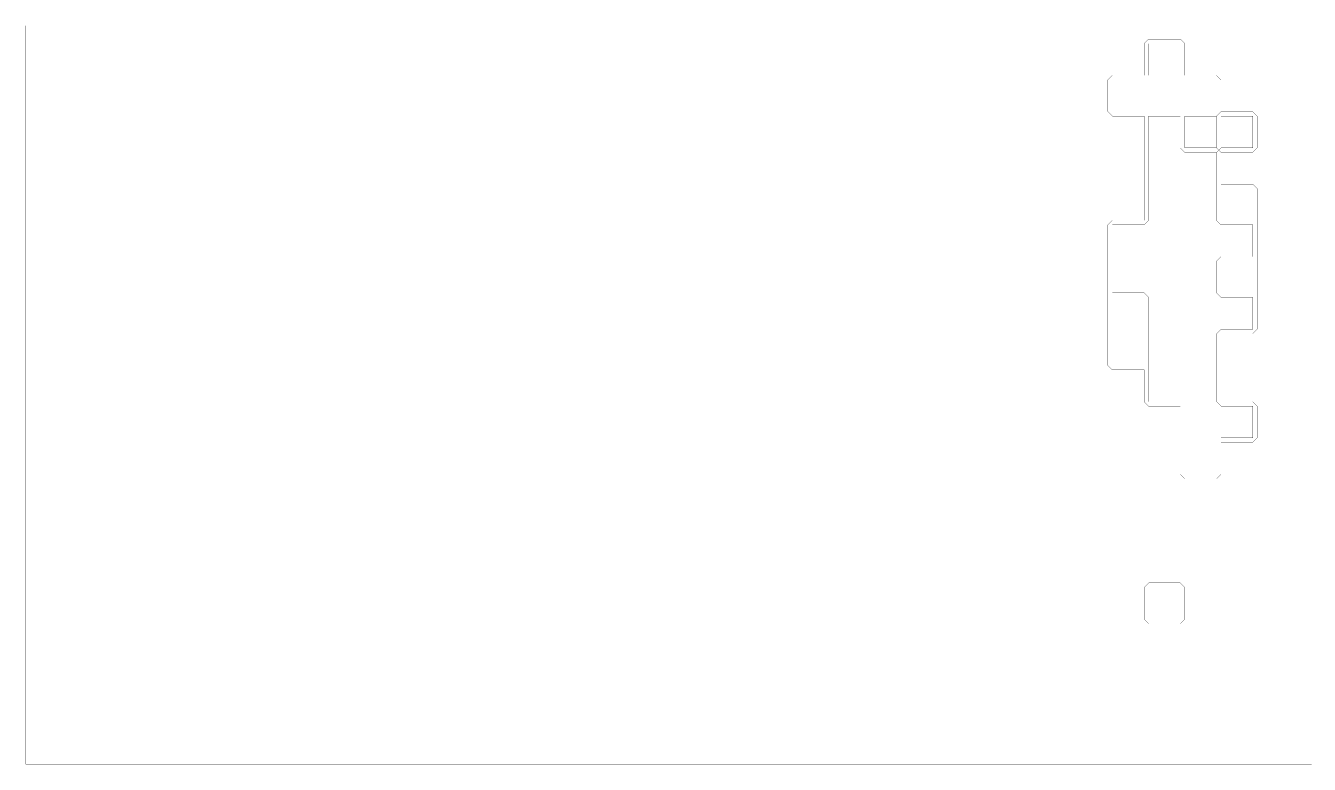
# Model space of a CAD drawing. Header units: metres. Extents: x 0 to 4990, y -4990 to 0.
# Drawn here: x 0 to 2769, y -4990 to -3399 of the extents above; entities that cross this region are included whole.
import ezdxf

# ---------------------------------------------------------------- set-up
doc = ezdxf.new("R2010")
doc.units = ezdxf.units.M
doc.layers.add('conductor', color=1, linetype='Continuous')
doc.layers.add('substrate', color=5, linetype='Continuous')

msp = doc.modelspace()

# ---------------------------------------------------------------- linework, layer by layer
at = {"layer": 'conductor', "const_width": 0.5}
for points in [[(2421.875, -3437.5), (2421.875, -3447.265625), (2421.875, -3457.03125), (2421.875, -3466.796875), (2421.875, -3476.5625), (2421.875, -3486.328125), (2421.875, -3496.09375), (2421.875, -3505.859375), (2431.640625, -3505.859375), (2441.40625, -3505.859375), (2451.171875, -3505.859375), (2460.9375, -3505.859375), (2470.703125, -3505.859375), (2480.46875, -3505.859375), (2490.234375, -3505.859375), (2490.234375, -3496.09375), (2490.234375, -3486.328125), (2490.234375, -3476.5625), (2490.234375, -3466.796875), (2490.234375, -3457.03125), (2490.234375, -3447.265625), (2490.234375, -3437.5), (2480.46875, -3437.5), (2470.703125, -3437.5), (2460.9375, -3437.5), (2451.171875, -3437.5), (2441.40625, -3437.5), (2431.640625, -3437.5)], [(2421.875, -3593.75), (2421.875, -3603.515625), (2421.875, -3613.28125), (2421.875, -3623.046875), (2421.875, -3632.8125), (2421.875, -3642.578125), (2421.875, -3652.34375), (2421.875, -3662.109375), (2421.875, -3671.875), (2421.875, -3681.640625), (2421.875, -3691.40625), (2421.875, -3701.171875), (2421.875, -3710.9375), (2421.875, -3720.703125), (2421.875, -3730.46875), (2421.875, -3740.234375), (2421.875, -3750), (2421.875, -3759.765625), (2421.875, -3769.53125), (2421.875, -3779.296875), (2421.875, -3789.0625), (2421.875, -3798.828125), (2421.875, -3808.59375), (2421.875, -3818.359375), (2412.109375, -3828.125), (2402.34375, -3828.125), (2392.578125, -3828.125), (2382.8125, -3828.125), (2373.046875, -3828.125), (2363.28125, -3828.125), (2353.515625, -3828.125), (2343.75, -3828.125), (2343.75, -3837.890625), (2343.75, -3847.65625), (2343.75, -3857.421875), (2343.75, -3867.1875), (2343.75, -3876.953125), (2343.75, -3886.71875), (2343.75, -3896.484375), (2343.75, -3906.25), (2343.75, -3916.015625), (2343.75, -3925.78125), (2343.75, -3935.546875), (2343.75, -3945.3125), (2343.75, -3955.078125), (2343.75, -3964.84375), (2343.75, -3974.609375), (2353.515625, -3974.609375), (2363.28125, -3974.609375), (2373.046875, -3974.609375), (2382.8125, -3974.609375), (2392.578125, -3974.609375), (2402.34375, -3974.609375), (2412.109375, -3974.609375), (2421.875, -3984.375), (2421.875, -3994.140625), (2421.875, -4003.90625), (2421.875, -4013.671875), (2421.875, -4023.4375), (2421.875, -4033.203125), (2421.875, -4042.96875), (2421.875, -4052.734375), (2421.875, -4062.5), (2421.875, -4072.265625), (2421.875, -4082.03125), (2421.875, -4091.796875), (2421.875, -4101.5625), (2421.875, -4111.328125), (2421.875, -4121.09375), (2421.875, -4130.859375), (2421.875, -4140.625), (2421.875, -4150.390625), (2421.875, -4160.15625), (2421.875, -4169.921875), (2421.875, -4179.6875), (2421.875, -4189.453125), (2421.875, -4199.21875), (2421.875, -4208.984375), (2431.640625, -4208.984375), (2441.40625, -4208.984375), (2451.171875, -4208.984375), (2460.9375, -4208.984375), (2470.703125, -4208.984375), (2480.46875, -4208.984375), (2490.234375, -4208.984375), (2500, -4208.984375), (2509.765625, -4208.984375), (2519.53125, -4208.984375), (2529.296875, -4208.984375), (2539.0625, -4208.984375), (2548.828125, -4208.984375), (2558.59375, -4208.984375), (2568.359375, -4208.984375), (2578.125, -4218.75), (2578.125, -4228.515625), (2578.125, -4238.28125), (2578.125, -4248.046875), (2578.125, -4257.8125), (2578.125, -4267.578125), (2578.125, -4277.34375), (2578.125, -4287.109375), (2587.890625, -4287.109375), (2597.65625, -4287.109375), (2607.421875, -4287.109375), (2617.1875, -4287.109375), (2626.953125, -4287.109375), (2636.71875, -4287.109375), (2646.484375, -4287.109375), (2646.484375, -4277.34375), (2646.484375, -4267.578125), (2646.484375, -4257.8125), (2646.484375, -4248.046875), (2646.484375, -4238.28125), (2646.484375, -4228.515625), (2646.484375, -4218.75), (2636.71875, -4218.75), (2626.953125, -4218.75), (2617.1875, -4218.75), (2607.421875, -4218.75), (2597.65625, -4218.75), (2587.890625, -4218.75), (2578.125, -4218.75), (2568.359375, -4208.984375), (2568.359375, -4199.21875), (2568.359375, -4189.453125), (2568.359375, -4179.6875), (2568.359375, -4169.921875), (2568.359375, -4160.15625), (2568.359375, -4150.390625), (2568.359375, -4140.625), (2568.359375, -4130.859375), (2568.359375, -4121.09375), (2568.359375, -4111.328125), (2568.359375, -4101.5625), (2568.359375, -4091.796875), (2568.359375, -4082.03125), (2568.359375, -4072.265625), (2568.359375, -4062.5), (2578.125, -4052.734375), (2587.890625, -4052.734375), (2597.65625, -4052.734375), (2607.421875, -4052.734375), (2617.1875, -4052.734375), (2626.953125, -4052.734375), (2636.71875, -4052.734375), (2646.484375, -4052.734375), (2646.484375, -4042.96875), (2646.484375, -4033.203125), (2646.484375, -4023.4375), (2646.484375, -4013.671875), (2646.484375, -4003.90625), (2646.484375, -3994.140625), (2646.484375, -3984.375), (2636.71875, -3984.375), (2626.953125, -3984.375), (2617.1875, -3984.375), (2607.421875, -3984.375), (2597.65625, -3984.375), (2587.890625, -3984.375), (2578.125, -3984.375), (2568.359375, -3974.609375), (2568.359375, -3964.84375), (2568.359375, -3955.078125), (2568.359375, -3945.3125), (2568.359375, -3935.546875), (2568.359375, -3925.78125), (2568.359375, -3916.015625), (2568.359375, -3906.25), (2578.125, -3896.484375), (2587.890625, -3896.484375), (2597.65625, -3896.484375), (2607.421875, -3896.484375), (2617.1875, -3896.484375), (2626.953125, -3896.484375), (2636.71875, -3896.484375), (2646.484375, -3896.484375), (2646.484375, -3886.71875), (2646.484375, -3876.953125), (2646.484375, -3867.1875), (2646.484375, -3857.421875), (2646.484375, -3847.65625), (2646.484375, -3837.890625), (2646.484375, -3828.125), (2636.71875, -3828.125), (2626.953125, -3828.125), (2617.1875, -3828.125), (2607.421875, -3828.125), (2597.65625, -3828.125), (2587.890625, -3828.125), (2578.125, -3828.125), (2568.359375, -3818.359375), (2568.359375, -3808.59375), (2568.359375, -3798.828125), (2568.359375, -3789.0625), (2568.359375, -3779.296875), (2568.359375, -3769.53125), (2568.359375, -3759.765625), (2568.359375, -3750), (2568.359375, -3740.234375), (2568.359375, -3730.46875), (2568.359375, -3720.703125), (2568.359375, -3710.9375), (2568.359375, -3701.171875), (2568.359375, -3691.40625), (2568.359375, -3681.640625), (2568.359375, -3671.875), (2578.125, -3662.109375), (2587.890625, -3662.109375), (2597.65625, -3662.109375), (2607.421875, -3662.109375), (2617.1875, -3662.109375), (2626.953125, -3662.109375), (2636.71875, -3662.109375), (2646.484375, -3662.109375), (2646.484375, -3652.34375), (2646.484375, -3642.578125), (2646.484375, -3632.8125), (2646.484375, -3623.046875), (2646.484375, -3613.28125), (2646.484375, -3603.515625), (2646.484375, -3593.75), (2636.71875, -3593.75), (2626.953125, -3593.75), (2617.1875, -3593.75), (2607.421875, -3593.75), (2597.65625, -3593.75), (2587.890625, -3593.75), (2578.125, -3593.75), (2578.125, -3603.515625), (2578.125, -3613.28125), (2578.125, -3623.046875), (2578.125, -3632.8125), (2578.125, -3642.578125), (2578.125, -3652.34375), (2578.125, -3662.109375), (2568.359375, -3671.875), (2558.59375, -3671.875), (2548.828125, -3671.875), (2539.0625, -3671.875), (2529.296875, -3671.875), (2519.53125, -3671.875), (2509.765625, -3671.875), (2500, -3671.875), (2490.234375, -3662.109375), (2490.234375, -3652.34375), (2490.234375, -3642.578125), (2490.234375, -3632.8125), (2490.234375, -3623.046875), (2490.234375, -3613.28125), (2490.234375, -3603.515625), (2490.234375, -3593.75), (2480.46875, -3593.75), (2470.703125, -3593.75), (2460.9375, -3593.75), (2451.171875, -3593.75), (2441.40625, -3593.75), (2431.640625, -3593.75)]]:
    msp.add_lwpolyline(points, close=True, dxfattribs=at)
at = {"layer": 'substrate', "const_width": 0.5}
msp.add_lwpolyline([(0, -3398.4375), (0, -3408.203125), (0, -3417.96875), (0, -3427.734375), (0, -3437.5), (0, -3447.265625), (0, -3457.03125), (0, -3466.796875), (0, -3476.5625), (0, -3486.328125), (0, -3496.09375), (0, -3505.859375), (0, -3515.625), (0, -3525.390625), (0, -3535.15625), (0, -3544.921875), (0, -3554.6875), (0, -3564.453125), (0, -3574.21875), (0, -3583.984375), (0, -3593.75), (0, -3603.515625), (0, -3613.28125), (0, -3623.046875), (0, -3632.8125), (0, -3642.578125), (0, -3652.34375), (0, -3662.109375), (0, -3671.875), (0, -3681.640625), (0, -3691.40625), (0, -3701.171875), (0, -3710.9375), (0, -3720.703125), (0, -3730.46875), (0, -3740.234375), (0, -3750), (0, -3759.765625), (0, -3769.53125), (0, -3779.296875), (0, -3789.0625), (0, -3798.828125), (0, -3808.59375), (0, -3818.359375), (0, -3828.125), (0, -3837.890625), (0, -3847.65625), (0, -3857.421875), (0, -3867.1875), (0, -3876.953125), (0, -3886.71875), (0, -3896.484375), (0, -3906.25), (0, -3916.015625), (0, -3925.78125), (0, -3935.546875), (0, -3945.3125), (0, -3955.078125), (0, -3964.84375), (0, -3974.609375), (0, -3984.375), (0, -3994.140625), (0, -4003.90625), (0, -4013.671875), (0, -4023.4375), (0, -4033.203125), (0, -4042.96875), (0, -4052.734375), (0, -4062.5), (0, -4072.265625), (0, -4082.03125), (0, -4091.796875), (0, -4101.5625), (0, -4111.328125), (0, -4121.09375), (0, -4130.859375), (0, -4140.625), (0, -4150.390625), (0, -4160.15625), (0, -4169.921875), (0, -4179.6875), (0, -4189.453125), (0, -4199.21875), (0, -4208.984375), (0, -4218.75), (0, -4228.515625), (0, -4238.28125), (0, -4248.046875), (0, -4257.8125), (0, -4267.578125), (0, -4277.34375), (0, -4287.109375), (0, -4296.875), (0, -4306.640625), (0, -4316.40625), (0, -4326.171875), (0, -4335.9375), (0, -4345.703125), (0, -4355.46875), (0, -4365.234375), (0, -4375), (0, -4384.765625), (0, -4394.53125), (0, -4404.296875), (0, -4414.0625), (0, -4423.828125), (0, -4433.59375), (0, -4443.359375), (0, -4453.125), (0, -4462.890625), (0, -4472.65625), (0, -4482.421875), (0, -4492.1875), (0, -4501.953125), (0, -4511.71875), (0, -4521.484375), (0, -4531.25), (0, -4541.015625), (0, -4550.78125), (0, -4560.546875), (0, -4570.3125), (0, -4580.078125), (0, -4589.84375), (0, -4599.609375), (0, -4609.375), (0, -4619.140625), (0, -4628.90625), (0, -4638.671875), (0, -4648.4375), (0, -4658.203125), (0, -4667.96875), (0, -4677.734375), (0, -4687.5), (0, -4697.265625), (0, -4707.03125), (0, -4716.796875), (0, -4726.5625), (0, -4736.328125), (0, -4746.09375), (0, -4755.859375), (0, -4765.625), (0, -4775.390625), (0, -4785.15625), (0, -4794.921875), (0, -4804.6875), (0, -4814.453125), (0, -4824.21875), (0, -4833.984375), (0, -4843.75), (0, -4853.515625), (0, -4863.28125), (0, -4873.046875), (0, -4882.8125), (0, -4892.578125), (0, -4902.34375), (0, -4912.109375), (0, -4921.875), (0, -4931.640625), (0, -4941.40625), (0, -4951.171875), (0, -4960.9375), (0, -4970.703125), (0, -4980.46875), (0, -4990.234375), (9.765625, -4990.234375), (19.53125, -4990.234375), (29.296875, -4990.234375), (39.0625, -4990.234375), (48.828125, -4990.234375), (58.59375, -4990.234375), (68.359375, -4990.234375), (78.125, -4990.234375), (87.890625, -4990.234375), (97.65625, -4990.234375), (107.421875, -4990.234375), (117.1875, -4990.234375), (126.953125, -4990.234375), (136.71875, -4990.234375), (146.484375, -4990.234375), (156.25, -4990.234375), (166.015625, -4990.234375), (175.78125, -4990.234375), (185.546875, -4990.234375), (195.3125, -4990.234375), (205.078125, -4990.234375), (214.84375, -4990.234375), (224.609375, -4990.234375), (234.375, -4990.234375), (244.140625, -4990.234375), (253.90625, -4990.234375), (263.671875, -4990.234375), (273.4375, -4990.234375), (283.203125, -4990.234375), (292.96875, -4990.234375), (302.734375, -4990.234375), (312.5, -4990.234375), (322.265625, -4990.234375), (332.03125, -4990.234375), (341.796875, -4990.234375), (351.5625, -4990.234375), (361.328125, -4990.234375), (371.09375, -4990.234375), (380.859375, -4990.234375), (390.625, -4990.234375), (400.390625, -4990.234375), (410.15625, -4990.234375), (419.921875, -4990.234375), (429.6875, -4990.234375), (439.453125, -4990.234375), (449.21875, -4990.234375), (458.984375, -4990.234375), (468.75, -4990.234375), (478.515625, -4990.234375), (488.28125, -4990.234375), (498.046875, -4990.234375), (507.8125, -4990.234375), (517.578125, -4990.234375), (527.34375, -4990.234375), (537.109375, -4990.234375), (546.875, -4990.234375), (556.640625, -4990.234375), (566.40625, -4990.234375), (576.171875, -4990.234375), (585.9375, -4990.234375), (595.703125, -4990.234375), (605.46875, -4990.234375), (615.234375, -4990.234375), (625, -4990.234375), (634.765625, -4990.234375), (644.53125, -4990.234375), (654.296875, -4990.234375), (664.0625, -4990.234375), (673.828125, -4990.234375), (683.59375, -4990.234375), (693.359375, -4990.234375), (703.125, -4990.234375), (712.890625, -4990.234375), (722.65625, -4990.234375), (732.421875, -4990.234375), (742.1875, -4990.234375), (751.953125, -4990.234375), (761.71875, -4990.234375), (771.484375, -4990.234375), (781.25, -4990.234375), (791.015625, -4990.234375), (800.78125, -4990.234375), (810.546875, -4990.234375), (820.3125, -4990.234375), (830.078125, -4990.234375), (839.84375, -4990.234375), (849.609375, -4990.234375), (859.375, -4990.234375), (869.140625, -4990.234375), (878.90625, -4990.234375), (888.671875, -4990.234375), (898.4375, -4990.234375), (908.203125, -4990.234375), (917.96875, -4990.234375), (927.734375, -4990.234375), (937.5, -4990.234375), (947.265625, -4990.234375), (957.03125, -4990.234375), (966.796875, -4990.234375), (976.5625, -4990.234375), (986.328125, -4990.234375), (996.09375, -4990.234375), (1005.859375, -4990.234375), (1015.625, -4990.234375), (1025.390625, -4990.234375), (1035.15625, -4990.234375), (1044.921875, -4990.234375), (1054.6875, -4990.234375), (1064.453125, -4990.234375), (1074.21875, -4990.234375), (1083.984375, -4990.234375), (1093.75, -4990.234375), (1103.515625, -4990.234375), (1113.28125, -4990.234375), (1123.046875, -4990.234375), (1132.8125, -4990.234375), (1142.578125, -4990.234375), (1152.34375, -4990.234375), (1162.109375, -4990.234375), (1171.875, -4990.234375), (1181.640625, -4990.234375), (1191.40625, -4990.234375), (1201.171875, -4990.234375), (1210.9375, -4990.234375), (1220.703125, -4990.234375), (1230.46875, -4990.234375), (1240.234375, -4990.234375), (1250, -4990.234375), (1259.765625, -4990.234375), (1269.53125, -4990.234375), (1279.296875, -4990.234375), (1289.0625, -4990.234375), (1298.828125, -4990.234375), (1308.59375, -4990.234375), (1318.359375, -4990.234375), (1328.125, -4990.234375), (1337.890625, -4990.234375), (1347.65625, -4990.234375), (1357.421875, -4990.234375), (1367.1875, -4990.234375), (1376.953125, -4990.234375), (1386.71875, -4990.234375), (1396.484375, -4990.234375), (1406.25, -4990.234375), (1416.015625, -4990.234375), (1425.78125, -4990.234375), (1435.546875, -4990.234375), (1445.3125, -4990.234375), (1455.078125, -4990.234375), (1464.84375, -4990.234375), (1474.609375, -4990.234375), (1484.375, -4990.234375), (1494.140625, -4990.234375), (1503.90625, -4990.234375), (1513.671875, -4990.234375), (1523.4375, -4990.234375), (1533.203125, -4990.234375), (1542.96875, -4990.234375), (1552.734375, -4990.234375), (1562.5, -4990.234375), (1572.265625, -4990.234375), (1582.03125, -4990.234375), (1591.796875, -4990.234375), (1601.5625, -4990.234375), (1611.328125, -4990.234375), (1621.09375, -4990.234375), (1630.859375, -4990.234375), (1640.625, -4990.234375), (1650.390625, -4990.234375), (1660.15625, -4990.234375), (1669.921875, -4990.234375), (1679.6875, -4990.234375), (1689.453125, -4990.234375), (1699.21875, -4990.234375), (1708.984375, -4990.234375), (1718.75, -4990.234375), (1728.515625, -4990.234375), (1738.28125, -4990.234375), (1748.046875, -4990.234375), (1757.8125, -4990.234375), (1767.578125, -4990.234375), (1777.34375, -4990.234375), (1787.109375, -4990.234375), (1796.875, -4990.234375), (1806.640625, -4990.234375), (1816.40625, -4990.234375), (1826.171875, -4990.234375), (1835.9375, -4990.234375), (1845.703125, -4990.234375), (1855.46875, -4990.234375), (1865.234375, -4990.234375), (1875, -4990.234375), (1884.765625, -4990.234375), (1894.53125, -4990.234375), (1904.296875, -4990.234375), (1914.0625, -4990.234375), (1923.828125, -4990.234375), (1933.59375, -4990.234375), (1943.359375, -4990.234375), (1953.125, -4990.234375), (1962.890625, -4990.234375), (1972.65625, -4990.234375), (1982.421875, -4990.234375), (1992.1875, -4990.234375), (2001.953125, -4990.234375), (2011.71875, -4990.234375), (2021.484375, -4990.234375), (2031.25, -4990.234375), (2041.015625, -4990.234375), (2050.78125, -4990.234375), (2060.546875, -4990.234375), (2070.3125, -4990.234375), (2080.078125, -4990.234375), (2089.84375, -4990.234375), (2099.609375, -4990.234375), (2109.375, -4990.234375), (2119.140625, -4990.234375), (2128.90625, -4990.234375), (2138.671875, -4990.234375), (2148.4375, -4990.234375), (2158.203125, -4990.234375), (2167.96875, -4990.234375), (2177.734375, -4990.234375), (2187.5, -4990.234375), (2197.265625, -4990.234375), (2207.03125, -4990.234375), (2216.796875, -4990.234375), (2226.5625, -4990.234375), (2236.328125, -4990.234375), (2246.09375, -4990.234375), (2255.859375, -4990.234375), (2265.625, -4990.234375), (2275.390625, -4990.234375), (2285.15625, -4990.234375), (2294.921875, -4990.234375), (2304.6875, -4990.234375), (2314.453125, -4990.234375), (2324.21875, -4990.234375), (2333.984375, -4990.234375), (2343.75, -4990.234375), (2353.515625, -4990.234375), (2363.28125, -4990.234375), (2373.046875, -4990.234375), (2382.8125, -4990.234375), (2392.578125, -4990.234375), (2402.34375, -4990.234375), (2412.109375, -4990.234375), (2421.875, -4990.234375), (2431.640625, -4990.234375), (2441.40625, -4990.234375), (2451.171875, -4990.234375), (2460.9375, -4990.234375), (2470.703125, -4990.234375), (2480.46875, -4990.234375), (2490.234375, -4990.234375), (2500, -4990.234375), (2509.765625, -4990.234375), (2519.53125, -4990.234375), (2529.296875, -4990.234375), (2539.0625, -4990.234375), (2548.828125, -4990.234375), (2558.59375, -4990.234375), (2568.359375, -4990.234375), (2578.125, -4990.234375), (2587.890625, -4990.234375), (2597.65625, -4990.234375), (2607.421875, -4990.234375), (2617.1875, -4990.234375), (2626.953125, -4990.234375), (2636.71875, -4990.234375), (2646.484375, -4990.234375), (2656.25, -4990.234375), (2666.015625, -4990.234375), (2675.78125, -4990.234375), (2685.546875, -4990.234375), (2695.3125, -4990.234375), (2705.078125, -4990.234375), (2714.84375, -4990.234375), (2724.609375, -4990.234375), (2734.375, -4990.234375), (2744.140625, -4990.234375), (2753.90625, -4990.234375), (2763.671875, -4990.234375), (2773.4375, -4990.234375)], dxfattribs=at)
for points in [[(2412.109375, -3437.5), (2421.875, -3427.734375), (2431.640625, -3427.734375), (2441.40625, -3427.734375), (2451.171875, -3427.734375), (2460.9375, -3427.734375), (2470.703125, -3427.734375), (2480.46875, -3427.734375), (2490.234375, -3427.734375), (2500, -3437.5), (2500, -3447.265625), (2500, -3457.03125), (2500, -3466.796875), (2500, -3476.5625), (2500, -3486.328125), (2500, -3496.09375), (2500, -3505.859375), (2509.765625, -3505.859375), (2519.53125, -3505.859375), (2529.296875, -3505.859375), (2539.0625, -3505.859375), (2548.828125, -3505.859375), (2558.59375, -3505.859375), (2568.359375, -3505.859375), (2578.125, -3515.625), (2578.125, -3525.390625), (2578.125, -3535.15625), (2578.125, -3544.921875), (2578.125, -3554.6875), (2578.125, -3564.453125), (2578.125, -3574.21875), (2578.125, -3583.984375), (2568.359375, -3593.75), (2558.59375, -3593.75), (2548.828125, -3593.75), (2539.0625, -3593.75), (2529.296875, -3593.75), (2519.53125, -3593.75), (2509.765625, -3593.75), (2500, -3593.75), (2500, -3603.515625), (2500, -3613.28125), (2500, -3623.046875), (2500, -3632.8125), (2500, -3642.578125), (2500, -3652.34375), (2500, -3662.109375), (2509.765625, -3662.109375), (2519.53125, -3662.109375), (2529.296875, -3662.109375), (2539.0625, -3662.109375), (2548.828125, -3662.109375), (2558.59375, -3662.109375), (2568.359375, -3662.109375), (2578.125, -3671.875), (2578.125, -3681.640625), (2578.125, -3691.40625), (2578.125, -3701.171875), (2578.125, -3710.9375), (2578.125, -3720.703125), (2578.125, -3730.46875), (2578.125, -3740.234375), (2587.890625, -3740.234375), (2597.65625, -3740.234375), (2607.421875, -3740.234375), (2617.1875, -3740.234375), (2626.953125, -3740.234375), (2636.71875, -3740.234375), (2646.484375, -3740.234375), (2656.25, -3750), (2656.25, -3759.765625), (2656.25, -3769.53125), (2656.25, -3779.296875), (2656.25, -3789.0625), (2656.25, -3798.828125), (2656.25, -3808.59375), (2656.25, -3818.359375), (2656.25, -3828.125), (2656.25, -3837.890625), (2656.25, -3847.65625), (2656.25, -3857.421875), (2656.25, -3867.1875), (2656.25, -3876.953125), (2656.25, -3886.71875), (2656.25, -3896.484375), (2656.25, -3906.25), (2656.25, -3916.015625), (2656.25, -3925.78125), (2656.25, -3935.546875), (2656.25, -3945.3125), (2656.25, -3955.078125), (2656.25, -3964.84375), (2656.25, -3974.609375), (2656.25, -3984.375), (2656.25, -3994.140625), (2656.25, -4003.90625), (2656.25, -4013.671875), (2656.25, -4023.4375), (2656.25, -4033.203125), (2656.25, -4042.96875), (2656.25, -4052.734375), (2646.484375, -4062.5), (2636.71875, -4062.5), (2626.953125, -4062.5), (2617.1875, -4062.5), (2607.421875, -4062.5), (2597.65625, -4062.5), (2587.890625, -4062.5), (2578.125, -4062.5), (2578.125, -4072.265625), (2578.125, -4082.03125), (2578.125, -4091.796875), (2578.125, -4101.5625), (2578.125, -4111.328125), (2578.125, -4121.09375), (2578.125, -4130.859375), (2578.125, -4140.625), (2578.125, -4150.390625), (2578.125, -4160.15625), (2578.125, -4169.921875), (2578.125, -4179.6875), (2578.125, -4189.453125), (2578.125, -4199.21875), (2578.125, -4208.984375), (2587.890625, -4208.984375), (2597.65625, -4208.984375), (2607.421875, -4208.984375), (2617.1875, -4208.984375), (2626.953125, -4208.984375), (2636.71875, -4208.984375), (2646.484375, -4208.984375), (2656.25, -4218.75), (2656.25, -4228.515625), (2656.25, -4238.28125), (2656.25, -4248.046875), (2656.25, -4257.8125), (2656.25, -4267.578125), (2656.25, -4277.34375), (2656.25, -4287.109375), (2646.484375, -4296.875), (2636.71875, -4296.875), (2626.953125, -4296.875), (2617.1875, -4296.875), (2607.421875, -4296.875), (2597.65625, -4296.875), (2587.890625, -4296.875), (2578.125, -4296.875), (2578.125, -4306.640625), (2578.125, -4316.40625), (2578.125, -4326.171875), (2578.125, -4335.9375), (2578.125, -4345.703125), (2578.125, -4355.46875), (2578.125, -4365.234375), (2568.359375, -4375), (2558.59375, -4375), (2548.828125, -4375), (2539.0625, -4375), (2529.296875, -4375), (2519.53125, -4375), (2509.765625, -4375), (2500, -4375), (2490.234375, -4365.234375), (2490.234375, -4355.46875), (2490.234375, -4345.703125), (2490.234375, -4335.9375), (2490.234375, -4326.171875), (2490.234375, -4316.40625), (2490.234375, -4306.640625), (2490.234375, -4296.875), (2490.234375, -4287.109375), (2490.234375, -4277.34375), (2490.234375, -4267.578125), (2490.234375, -4257.8125), (2490.234375, -4248.046875), (2490.234375, -4238.28125), (2490.234375, -4228.515625), (2490.234375, -4218.75), (2480.46875, -4218.75), (2470.703125, -4218.75), (2460.9375, -4218.75), (2451.171875, -4218.75), (2441.40625, -4218.75), (2431.640625, -4218.75), (2421.875, -4218.75), (2412.109375, -4208.984375), (2412.109375, -4199.21875), (2412.109375, -4189.453125), (2412.109375, -4179.6875), (2412.109375, -4169.921875), (2412.109375, -4160.15625), (2412.109375, -4150.390625), (2412.109375, -4140.625), (2402.34375, -4140.625), (2392.578125, -4140.625), (2382.8125, -4140.625), (2373.046875, -4140.625), (2363.28125, -4140.625), (2353.515625, -4140.625), (2343.75, -4140.625), (2333.984375, -4130.859375), (2333.984375, -4121.09375), (2333.984375, -4111.328125), (2333.984375, -4101.5625), (2333.984375, -4091.796875), (2333.984375, -4082.03125), (2333.984375, -4072.265625), (2333.984375, -4062.5), (2333.984375, -4052.734375), (2333.984375, -4042.96875), (2333.984375, -4033.203125), (2333.984375, -4023.4375), (2333.984375, -4013.671875), (2333.984375, -4003.90625), (2333.984375, -3994.140625), (2333.984375, -3984.375), (2333.984375, -3974.609375), (2333.984375, -3964.84375), (2333.984375, -3955.078125), (2333.984375, -3945.3125), (2333.984375, -3935.546875), (2333.984375, -3925.78125), (2333.984375, -3916.015625), (2333.984375, -3906.25), (2333.984375, -3896.484375), (2333.984375, -3886.71875), (2333.984375, -3876.953125), (2333.984375, -3867.1875), (2333.984375, -3857.421875), (2333.984375, -3847.65625), (2333.984375, -3837.890625), (2333.984375, -3828.125), (2343.75, -3818.359375), (2353.515625, -3818.359375), (2363.28125, -3818.359375), (2373.046875, -3818.359375), (2382.8125, -3818.359375), (2392.578125, -3818.359375), (2402.34375, -3818.359375), (2412.109375, -3818.359375), (2412.109375, -3808.59375), (2412.109375, -3798.828125), (2412.109375, -3789.0625), (2412.109375, -3779.296875), (2412.109375, -3769.53125), (2412.109375, -3759.765625), (2412.109375, -3750), (2412.109375, -3740.234375), (2412.109375, -3730.46875), (2412.109375, -3720.703125), (2412.109375, -3710.9375), (2412.109375, -3701.171875), (2412.109375, -3691.40625), (2412.109375, -3681.640625), (2412.109375, -3671.875), (2412.109375, -3662.109375), (2412.109375, -3652.34375), (2412.109375, -3642.578125), (2412.109375, -3632.8125), (2412.109375, -3623.046875), (2412.109375, -3613.28125), (2412.109375, -3603.515625), (2412.109375, -3593.75), (2402.34375, -3593.75), (2392.578125, -3593.75), (2382.8125, -3593.75), (2373.046875, -3593.75), (2363.28125, -3593.75), (2353.515625, -3593.75), (2343.75, -3593.75), (2333.984375, -3583.984375), (2333.984375, -3574.21875), (2333.984375, -3564.453125), (2333.984375, -3554.6875), (2333.984375, -3544.921875), (2333.984375, -3535.15625), (2333.984375, -3525.390625), (2333.984375, -3515.625), (2343.75, -3505.859375), (2353.515625, -3505.859375), (2363.28125, -3505.859375), (2373.046875, -3505.859375), (2382.8125, -3505.859375), (2392.578125, -3505.859375), (2402.34375, -3505.859375), (2412.109375, -3505.859375), (2412.109375, -3496.09375), (2412.109375, -3486.328125), (2412.109375, -3476.5625), (2412.109375, -3466.796875), (2412.109375, -3457.03125), (2412.109375, -3447.265625)], [(2568.359375, -3593.75), (2578.125, -3583.984375), (2587.890625, -3583.984375), (2597.65625, -3583.984375), (2607.421875, -3583.984375), (2617.1875, -3583.984375), (2626.953125, -3583.984375), (2636.71875, -3583.984375), (2646.484375, -3583.984375), (2656.25, -3593.75), (2656.25, -3603.515625), (2656.25, -3613.28125), (2656.25, -3623.046875), (2656.25, -3632.8125), (2656.25, -3642.578125), (2656.25, -3652.34375), (2656.25, -3662.109375), (2646.484375, -3671.875), (2636.71875, -3671.875), (2626.953125, -3671.875), (2617.1875, -3671.875), (2607.421875, -3671.875), (2597.65625, -3671.875), (2587.890625, -3671.875), (2578.125, -3671.875), (2568.359375, -3662.109375), (2568.359375, -3652.34375), (2568.359375, -3642.578125), (2568.359375, -3632.8125), (2568.359375, -3623.046875), (2568.359375, -3613.28125), (2568.359375, -3603.515625)], [(2412.109375, -4609.375), (2421.875, -4599.609375), (2431.640625, -4599.609375), (2441.40625, -4599.609375), (2451.171875, -4599.609375), (2460.9375, -4599.609375), (2470.703125, -4599.609375), (2480.46875, -4599.609375), (2490.234375, -4599.609375), (2500, -4609.375), (2500, -4619.140625), (2500, -4628.90625), (2500, -4638.671875), (2500, -4648.4375), (2500, -4658.203125), (2500, -4667.96875), (2500, -4677.734375), (2490.234375, -4687.5), (2480.46875, -4687.5), (2470.703125, -4687.5), (2460.9375, -4687.5), (2451.171875, -4687.5), (2441.40625, -4687.5), (2431.640625, -4687.5), (2421.875, -4687.5), (2412.109375, -4677.734375), (2412.109375, -4667.96875), (2412.109375, -4658.203125), (2412.109375, -4648.4375), (2412.109375, -4638.671875), (2412.109375, -4628.90625), (2412.109375, -4619.140625)]]:
    msp.add_lwpolyline(points, close=True, dxfattribs=at)

doc.saveas('drawing.dxf')
